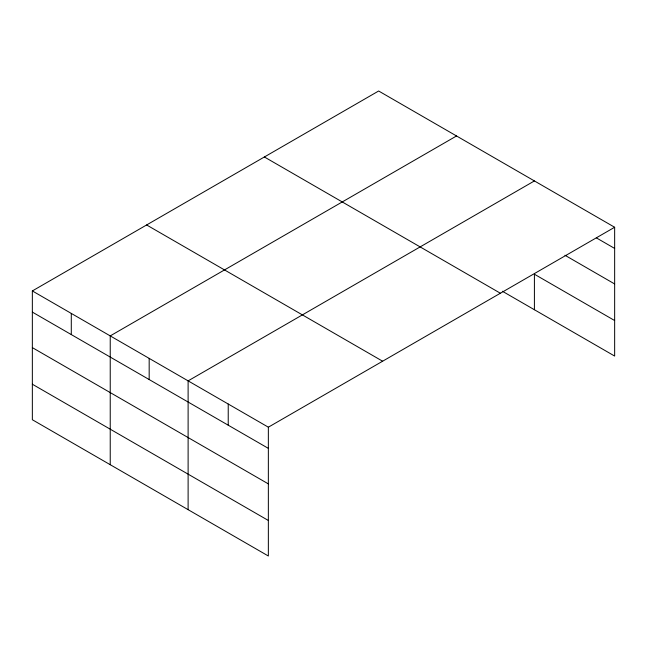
<?xml version="1.0" encoding="UTF-8"?>
<svg xmlns="http://www.w3.org/2000/svg" width="647" height="647" viewBox="0 0 647 647"><rect width="100%" height="100%" fill="white"/><g stroke="black" fill="none" stroke-linecap="round" stroke-linejoin="round"><path stroke-width="0.97" d="M614.65 227.259L378.649 91.001L32.35 290.94L32.35 419.741L268.351 555.999L268.351 427.19L614.65 227.259L614.65 356.06L502.387 291.247M456.531 135.967L110.233 335.898L110.233 464.708M534.406 180.934L188.115 380.865L188.115 509.666M596.332 237.853L614.65 248.432M564.936 255.25L614.65 283.952M614.65 320.54L534.406 274.215L534.406 309.735M264.372 156.978L500.374 293.237M146.626 224.962L382.628 361.212M32.35 290.94L268.351 427.19M32.35 312.105L268.351 448.363M32.35 347.625L268.351 483.883M32.35 384.221L268.351 520.479M228.229 404.027L228.229 425.2M149.174 358.381L149.174 379.554M71.291 313.423L71.291 334.588"/></g></svg>
